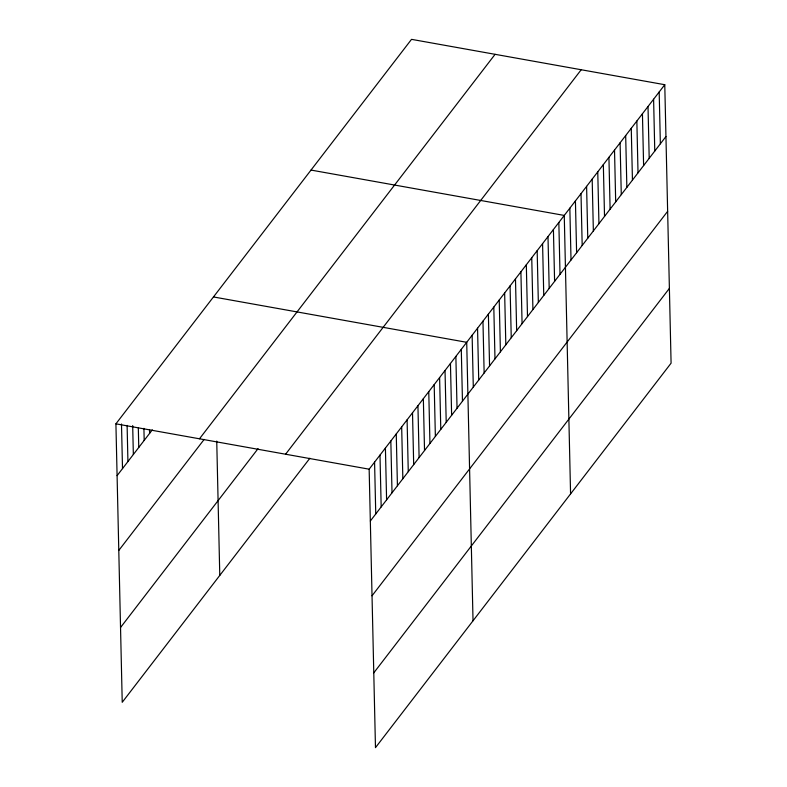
<?xml version="1.0" encoding="UTF-8"?>
<svg xmlns="http://www.w3.org/2000/svg" width="787" height="787" viewBox="0 0 787 787"><rect width="100%" height="100%" fill="white"/><g stroke="black" fill="none" stroke-linecap="round" stroke-linejoin="round"><path stroke-width="1.18" d="M309.881 458.231L122.231 702.289L115.915 423.829L411.522 39.35L664.769 84.711L671.085 363.171L375.478 747.65L369.152 469.19L664.769 84.711M117.086 475.653L152.314 429.84M199.485 438.792L495.092 54.323M118.788 550.447L204.148 439.421M120.539 627.505L258.057 448.639M285.583 454.217L581.199 69.738M370.333 521.014L665.94 136.535M372.025 595.798L667.642 211.319M373.776 672.855L669.393 288.386M311.013 170.071L564.259 215.431L570.575 493.892M213.464 296.945L466.711 342.306L473.026 620.776M115.915 423.829L369.152 469.19M659.181 91.971L660.362 143.795M653.603 99.231L654.774 151.055M648.016 106.491L649.196 158.325M642.438 113.761L643.609 165.585M636.85 121.021L638.021 172.845M631.263 128.281L632.443 180.105M625.685 135.541L626.855 187.365M620.097 142.811L621.277 194.635M614.519 150.071L615.69 201.895M608.931 157.331L610.102 209.155M603.344 164.591L604.524 216.415M597.766 171.851L598.937 223.685M592.178 179.121L593.359 230.945M586.6 186.381L587.771 238.205M581.013 193.641L582.183 245.465M575.425 200.901L576.605 252.735M569.847 208.171L571.018 259.995M558.839 222.475L560.019 274.299M553.418 229.529L554.599 281.353M547.998 236.572L549.178 288.406M542.577 243.626L543.758 295.45M537.167 250.669L538.338 302.503M531.746 257.723L532.917 309.547M526.326 264.766L527.497 316.6M520.905 271.82L522.076 323.644M515.485 278.873L516.656 330.697M510.065 285.917L511.245 337.741M504.644 292.971L505.825 344.795M499.224 300.014L500.404 351.838M493.803 307.068L494.984 358.892M488.383 314.111L489.563 365.935M482.962 321.165L484.143 372.989M477.552 328.209L478.722 380.032M472.131 335.262L473.302 387.086M461.29 349.359L462.461 401.183M455.87 356.403L457.04 408.227M450.449 363.456L451.63 415.28M445.029 370.5L446.209 422.324M439.608 377.553L440.789 429.377M434.188 384.597L435.368 436.421M428.767 391.651L429.948 443.475M423.347 398.694L424.527 450.518M417.936 405.748L419.107 457.572M412.516 412.791L413.687 464.615M407.095 419.845L408.266 471.669M401.675 426.888L402.846 478.722M396.255 433.942L397.425 485.766M390.834 440.986L392.015 492.819M385.414 448.039L386.594 499.863M379.993 455.083L381.174 506.917M374.573 462.136L375.753 513.96M216.74 441.084L219.78 575.415M149.52 429.741L149.609 433.362M143.913 428.354L144.188 440.405M138.325 428.177L138.768 447.459M132.688 425.58L133.347 454.502M127.11 425.393L127.927 461.556M121.493 424.006L122.506 468.599"/></g></svg>
